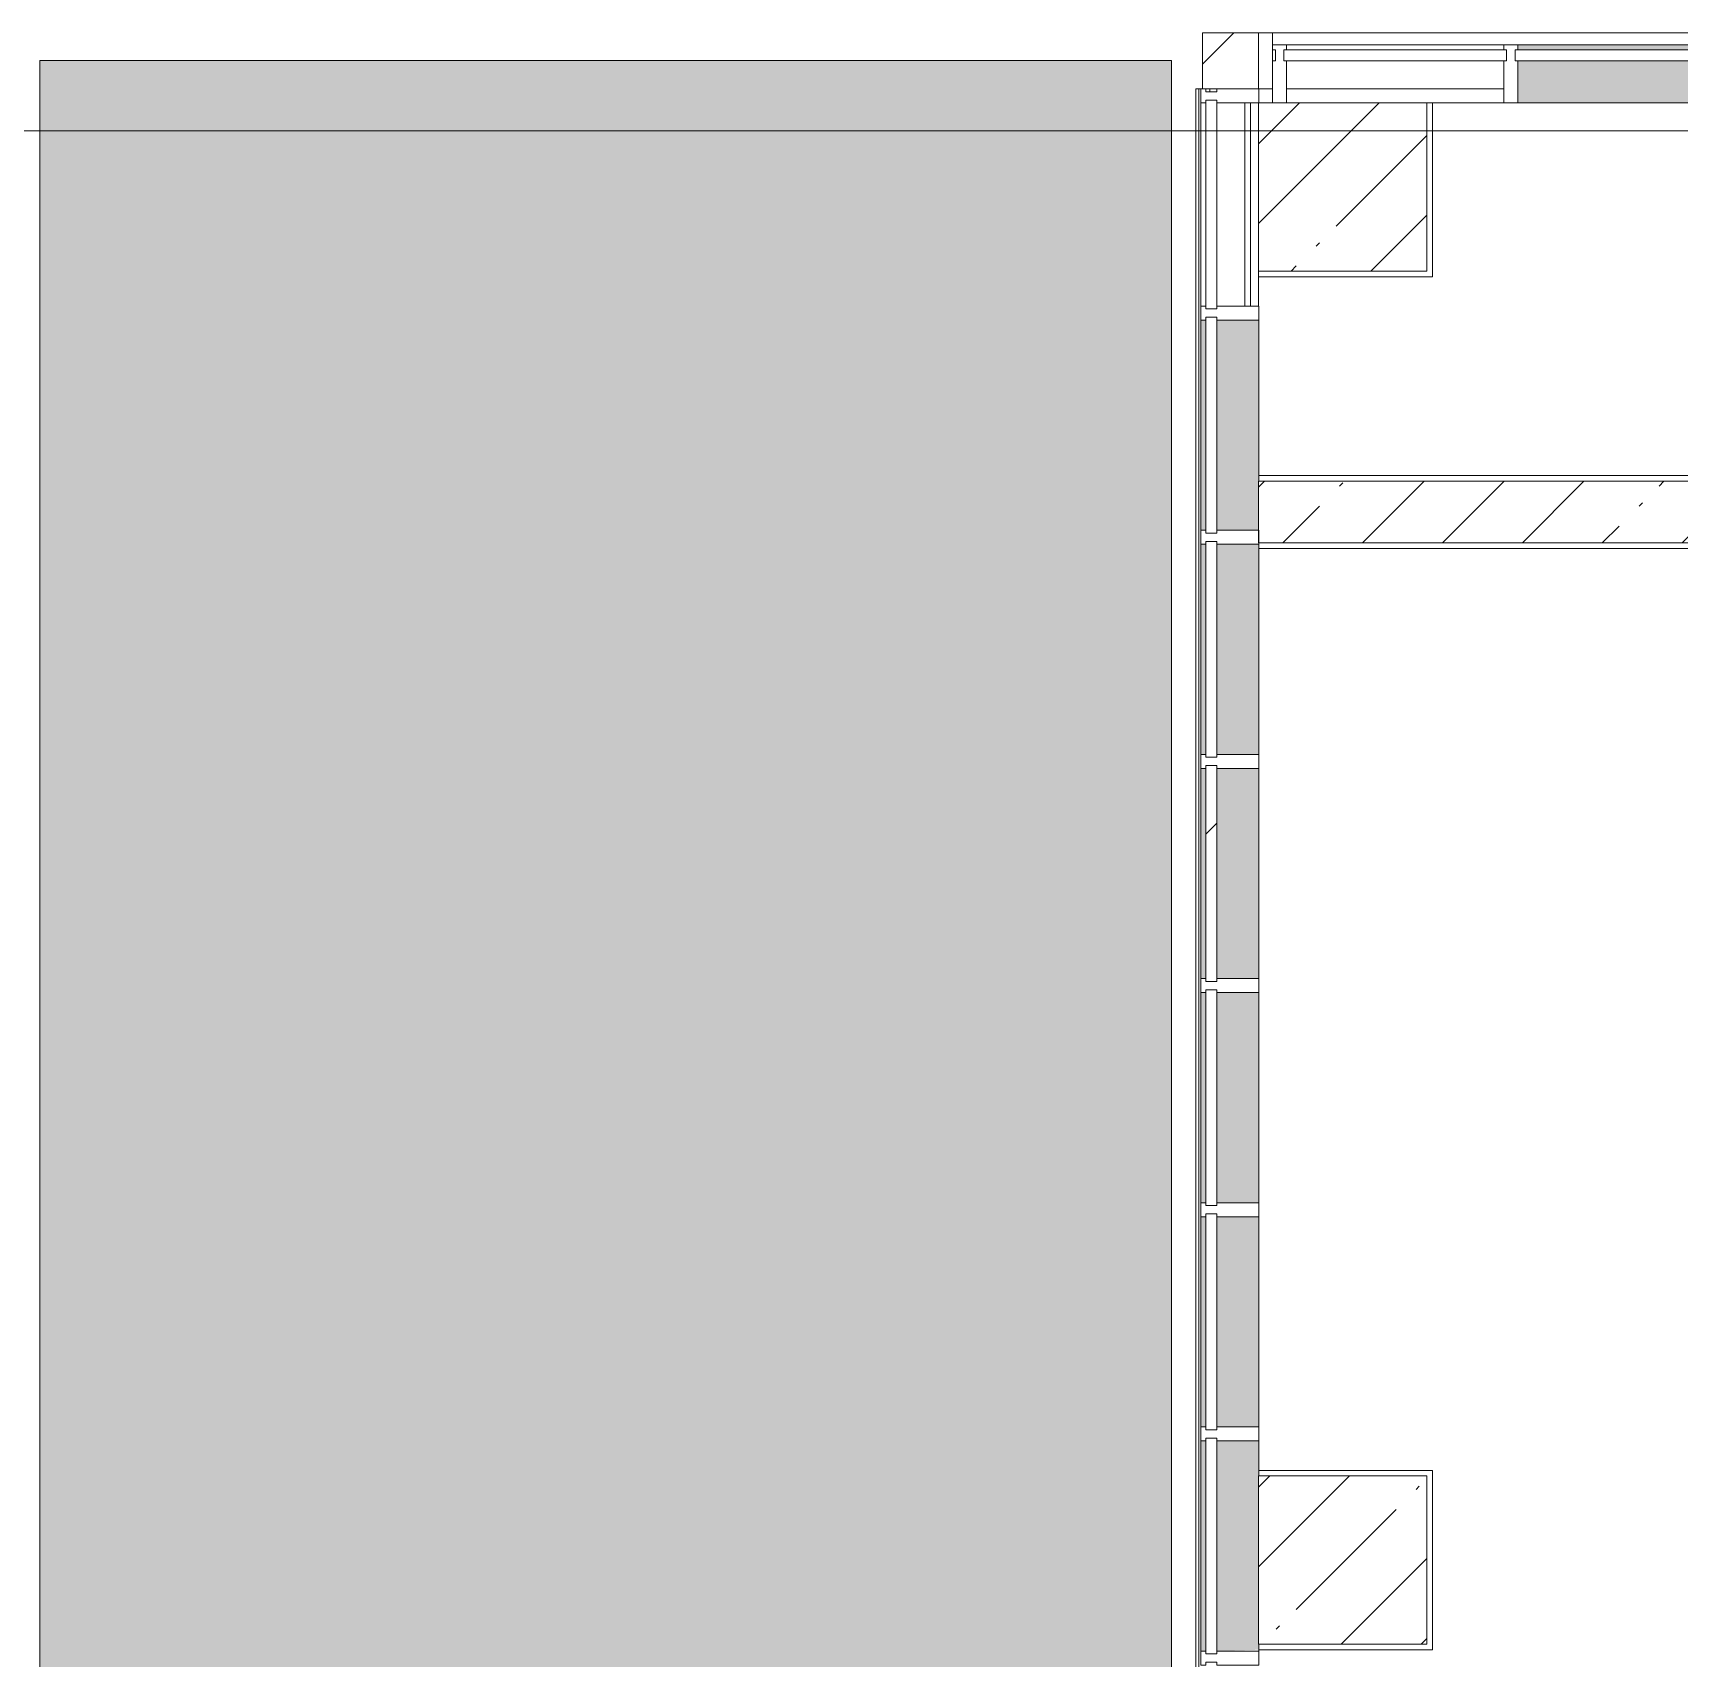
# Model space of a CAD drawing. Header units: millimetres. Extents: x -7229 to 196340, y -8553 to 29000.
# Drawn here: x -315 to 5561, y 21550 to 27350 of the extents above; entities that cross this region are included whole.
import ezdxf

# ---------------------------------------------------------------- set-up
doc = ezdxf.new("R2010")
doc.units = ezdxf.units.MM
doc.linetypes.add('200_ШТРИХ__ш1_п0_6_', pattern=[800, 500, -300])
for name, color, linetype, lineweight in [('A-DETL', 7, 'Continuous', 5), ('A-DETL-MBND-1', 7, '200_ШТРИХ__ш1_п0_6_', 9), ('A-GLAZ-CURT', 7, 'Continuous', 5), ('A-GLAZ-CWMG', 7, 'Continuous', 5), ('A-WALL', 7, 'Continuous', 5), ('I-WALL', 7, 'Continuous', 5), ('S-COLS', 7, 'Continuous', 5), ('Оси', 7, 'Continuous', 9)]:
    doc.layers.add(name, color=color, linetype=linetype, lineweight=lineweight)
doc.layers.add('A-DETL-GENF-1', color=7, linetype='Continuous', lineweight=9, true_color=0xc0c0c0, transparency=0.4)
doc.layers.add('A-FLOR-2', color=7, linetype='Continuous', lineweight=5, true_color=0xaaaaaa)
doc.layers.add('A-GLAZ-CWMG-1', color=7, linetype='Continuous', lineweight=5, true_color=0x383e42)

# ---------------------------------------------------------------- blocks, each defined once
blk = doc.blocks.new('Системная панель - Стекло - 40мм-23999081-1_2_3_птичка зашивка')
at = {"layer": 'A-GLAZ-CURT'}
for p, q in [((372.5, 40), (-372.5, 40)), ((-372.5, 40), (-372.5, 0)), ((-372.5, 0), (372.5, 0)), ((372.5, 0), (372.5, 40))]:
    blk.add_line(p, q, dxfattribs=at)
blk = doc.blocks.new('Системная панель - Стекло - 40мм-23998914-1_2_3_птичка зашивка')
at = {"layer": 'A-GLAZ-CURT'}
for p, q in [((385, 40), (-385, 40)), ((-385, 40), (-385, 0)), ((-385, 0), (385, 0)), ((385, 0), (385, 40))]:
    blk.add_line(p, q, dxfattribs=at)
blk = doc.blocks.new('Прямоугольный импост - Импост структурный с накладкой - 160мм-22858573-1_2_3_птичка зашивка')
at = {"layer": 'A-GLAZ-CWMG'}
for p, q in [((3854.1, 26375.1), (3854.1, 27100.1)), ((4011.1, 26375.1), (4011.1, 27100.1))]:
    blk.add_line(p, q, dxfattribs=at)
blk = doc.blocks.new('Прямоугольный импост - Импост структурный с накладкой - 190мм-23186010-1_2_3_птичка зашивка')
at = {"layer": 'A-GLAZ-CWMG-1'}
for points in [[(3861.1, 23175.1), (3871.1, 23175.1), (3871.1, 23925.1), (3854.1, 23925.1), (3854.1, 23175.1)], [(3911.1, 23175.1), (4061.1, 23175.1), (4060, 23925.1), (3911.1, 23925.1)]]:
    blk.add_hatch(color=256, dxfattribs=at).paths.add_polyline_path(points)
at = {"layer": 'A-GLAZ-CWMG'}
for p, q in [((3854.1, 23175.1), (3854.1, 23925.1)), ((4061.1, 23175.1), (4061.1, 23925.1))]:
    blk.add_line(p, q, dxfattribs=at)
blk = doc.blocks.new('Прямоугольный импост - Импост структурный с накладкой - 190мм-22862231-1_2_3_птичка зашивка')
at = {"layer": 'A-GLAZ-CWMG'}
for p, q in [((0, 17), (-50, 17)), ((-50, 17), (-50, 0)), ((-50, 0), (-40, 0)), ((-40, 0), (-40, -40)), ((-10, -40), (-10, 0)), ((-10, 0), (-0.1, 0)), ((0, 11.1), (0, 17)), ((-40, -40), (-50, -40)), ((-50, -40), (-50, -190)), ((-0.1, -40), (-10, -40)), ((-50, -190), (0, -190))]:
    blk.add_line(p, q, dxfattribs=at)
blk = doc.blocks.new('Прямоугольный импост - Импост структурный с накладкой - 190мм-22862219-1_2_3_птичка зашивка')
at = {"layer": 'A-GLAZ-CWMG'}
for p, q in [((-25, 0), (-25, 17)), ((-25, 17), (25, 17)), ((-15, 0), (-25, 0)), ((-15, -40), (-15, 0)), ((25, 0), (15, 0)), ((15, 0), (15, -40)), ((25, 17), (25, 0)), ((-25, -190), (-25, -40)), ((-25, -40), (-15, -40)), ((15, -40), (25, -40)), ((25, -40), (25, -190)), ((25, -190), (-25, -190))]:
    blk.add_line(p, q, dxfattribs=at)
blk = doc.blocks.new('Системная панель - Стекло - 40мм-V28-1_2_3_птичка зашивка')
at = {"layer": 'A-GLAZ-CURT'}
for p, q in [((385, 40), (-385, 40)), ((-385, 40), (-385, 0)), ((-385, 0), (385, 0)), ((385, 0), (385, 40))]:
    blk.add_line(p, q, dxfattribs=at)
blk = doc.blocks.new('Системная панель - Стекло - 40мм-V29-1_2_3_птичка зашивка')
at = {"layer": 'A-GLAZ-CURT'}
h = blk.add_hatch(dxfattribs=at)
h.set_pattern_fill('FP_44', color=256, style=0, pattern_type=2)
h.set_pattern_definition([(135, (23850.1, -4371.1), (-1414.21, -1414.21), [1000, -3000]), (135, (24350.1, -5371.1), (-1414.21, -1414.21), [3000, -1000]), (135, (24850.1, -3371.1), (-1414.21, -1414.21), [1000, -3000])])
h.paths.add_polyline_path([(385, 40), (-385, 38.9), (-385, 0), (385, 0), (385, 38.9)])
for p, q in [((385, 40), (-385, 40)), ((-385, 40), (-385, 0)), ((-385, 0), (385, 0)), ((385, 0), (385, 40))]:
    blk.add_line(p, q, dxfattribs=at)
blk = doc.blocks.new('Системная панель - Стекло - 40мм-22856066-1_2_3_птичка зашивка')
at = {"layer": 'A-GLAZ-CURT'}
for p, q in [((397.5, 0), (-397.5, 0)), ((-397.5, 0), (-397.5, -40)), ((397.5, -40), (397.5, 0)), ((-397.5, -40), (397.5, -40))]:
    blk.add_line(p, q, dxfattribs=at)
blk = doc.blocks.new('Прямоугольный импост - Импост структурный с накладкой - 160мм-22794257-1_2_3_птичка зашивка')
at = {"layer": 'A-GLAZ-CWMG'}
for p, q in [((4935, 27307), (4160, 27307)), ((4935, 27150), (4160, 27150))]:
    blk.add_line(p, q, dxfattribs=at)
blk = doc.blocks.new('Прямоугольный импост - Импост структурный с накладкой - 190мм-20153675-1_2_3_птичка зашивка')
at = {"layer": 'A-GLAZ-CWMG'}
for p, q in [((-50, 190), (-50, 40)), ((0, 40), (0, 190)), ((-50, 40), (-40, 40)), ((-40, 0), (-50, 0)), ((-50, 0), (-50, -17)), ((-40, 40), (-40, 0)), ((-10, 0), (-10, 40)), ((-10, 40), (0, 40)), ((0, 0), (-10, 0)), ((0, -17), (0, 0)), ((-50, -17), (0, -17))]:
    blk.add_line(p, q, dxfattribs=at)
blk = doc.blocks.new('Системная панель - Стекло - 40мм-V53-1_2_3_птичка зашивка')
at = {"layer": 'A-GLAZ-CURT'}
h = blk.add_hatch(dxfattribs=at)
h.set_pattern_fill('FP_67', color=256, style=0, pattern_type=2)
h.set_pattern_definition([(135, (24650.1, -4371.1), (-1414.21, -1414.21), [1000, -3000]), (135, (25150.1, -5371.1), (-1414.21, -1414.21), [3000, -1000]), (135, (25650.1, -3371.1), (-1414.21, -1414.21), [1000, -3000])])
h.paths.add_polyline_path([(385, 40), (-385, 38.9), (-385, 0), (385, 0), (385, 38.9)])
for p, q in [((385, 40), (-385, 40)), ((-385, 40), (-385, 0)), ((-385, 0), (385, 0)), ((385, 0), (385, 40))]:
    blk.add_line(p, q, dxfattribs=at)
blk = doc.blocks.new('Прямоугольный импост - Импост структурный с накладкой - 190мм-V54-1_2_3_птичка зашивка')
at = {"layer": 'A-GLAZ-CWMG'}
for p, q in [((-25, 0), (-25, 17)), ((-25, 17), (25, 17)), ((-15, 0), (-25, 0)), ((-15, -40), (-15, 0)), ((25, 0), (15, 0)), ((15, 0), (15, -40)), ((25, 17), (25, 0)), ((-25, -190), (-25, -40)), ((-25, -40), (-15, -40)), ((15, -40), (25, -40)), ((25, -40), (25, -190)), ((25, -190), (-25, -190))]:
    blk.add_line(p, q, dxfattribs=at)
blk = doc.blocks.new('Системная панель - Стекло - 40мм-V95-1_2_3_птичка зашивка')
at = {"layer": 'A-GLAZ-CURT'}
for p, q in [((410, 0), (-410, 0)), ((-410, 0), (-410, -40)), ((-410, -40), (410, -40)), ((410, -40), (410, 0))]:
    blk.add_line(p, q, dxfattribs=at)
blk = doc.blocks.new('Прямоугольный импост - Импост структурный с накладкой - 190мм-V58-1_2_3_птичка зашивка')
at = {"layer": 'A-GLAZ-CWMG-1'}
for points in [[(8335, 27290), (8335, 27307), (7535, 27307), (7535, 27290), (8327.4, 27290)], [(8327.4, 27100), (8335, 27100), (8335, 27250), (7535, 27250), (7535, 27100)]]:
    blk.add_hatch(color=256, dxfattribs=at).paths.add_polyline_path(points)
at = {"layer": 'A-GLAZ-CWMG'}
for p, q in [((8335, 27307), (7535, 27307)), ((8335, 27100), (7535, 27100))]:
    blk.add_line(p, q, dxfattribs=at)
blk = doc.blocks.new('Прямоугольный импост - Импост структурный с накладкой - 190мм-20153693-1_2_3_птичка зашивка')
at = {"layer": 'A-GLAZ-CWMG'}
for p, q in [((-25, 40), (-25, 190)), ((-25, 190), (25, 190)), ((25, 190), (25, 40)), ((-15, 40), (-25, 40)), ((-25, -17), (-25, 0)), ((-25, 0), (-15, 0)), ((-15, 0), (-15, 40)), ((15, 40), (15, 0)), ((25, 40), (15, 40)), ((15, 0), (25, 0)), ((25, 0), (25, -17)), ((25, -17), (-25, -17))]:
    blk.add_line(p, q, dxfattribs=at)
blk = doc.blocks.new('BSC_Колонна _Прямоугольная - 200х200-22401950-1_2_3_птичка зашивка')
at = {"layer": 'S-COLS'}
h = blk.add_hatch(dxfattribs=at)
h.set_pattern_fill('FP_101', color=256, style=0, pattern_type=2)
h.set_pattern_definition([(45, (-3960, -27250), (-176.7767, 176.7767), [])])
h.paths.add_polyline_path([(51.1, -100), (100, -100), (100, 100), (-100, 100), (-98.9, -100), (-48.9, -100)])
for p, q in [((100, 100), (-100, 100)), ((-100, 100), (-100, -100)), ((100, -100), (100, 100)), ((-100, -100), (100, -100))]:
    blk.add_line(p, q, dxfattribs=at)
blk = doc.blocks.new('Системная панель - Стекло - 40мм-V105-1_2_3_птичка зашивка')
at = {"layer": 'A-GLAZ-CURT'}
for p, q in [((385, 40), (-385, 40)), ((-385, 40), (-385, 0)), ((-385, 0), (385, 0)), ((385, 0), (385, 40))]:
    blk.add_line(p, q, dxfattribs=at)
blk = doc.blocks.new('Прямоугольный импост - Импост структурный с накладкой - 190мм-V106-1_2_3_птичка зашивка')
at = {"layer": 'A-GLAZ-CWMG-1'}
for points in [[(3861.1, 25575.1), (3871.1, 25575.1), (3871.1, 26325.1), (3854.1, 26325.1), (3854.1, 25575.1)], [(4047.7, 25575.1), (4060, 25575.1), (4060, 26325.1), (3911.1, 26325.1), (3911.1, 25575.1), (4045.8, 25575.1)]]:
    blk.add_hatch(color=256, dxfattribs=at).paths.add_polyline_path(points)
at = {"layer": 'A-GLAZ-CWMG'}
for p, q in [((3854.1, 25575.1), (3854.1, 26325.1)), ((4061.1, 25749.9), (4061.1, 26325.1))]:
    blk.add_line(p, q, dxfattribs=at)
blk = doc.blocks.new('BSC_Колонна _Прямоугольная - 600х600-V112-1_2_3_птичка зашивка')
at = {"layer": 'S-COLS'}
h = blk.add_hatch(dxfattribs=at)
h.set_pattern_fill('FP_110', color=256, style=0, pattern_type=2)
h.set_pattern_definition([(45, (-4360, -26800), (-285.123, 285.123), []), (45, (-4074.88, -26800), (-285.123, 285.123), [504.031, -100.806, 16.764, -84.042])])
h.paths.add_polyline_path([(-300, -300), (300, -300), (300, 300), (-300, 300), (-300, -145.1)])
for p, q in [((300, 300), (-300, 300)), ((-300, 300), (-300, -300)), ((300, -300), (300, 300)), ((-300, -300), (300, -300))]:
    blk.add_line(p, q, dxfattribs=at)
blk = doc.blocks.new('BSC_Колонна _Прямоугольная - 600х600-V113-1_2_3_птичка зашивка')
at = {"layer": 'S-COLS'}
h = blk.add_hatch(dxfattribs=at)
h.set_pattern_fill('FP_112', color=256, style=0, pattern_type=2)
h.set_pattern_definition([(45, (-4360, -21900), (-285.123, 285.123), []), (45, (-4074.88, -21900), (-285.123, 285.123), [504.031, -100.806, 16.764, -84.042])])
h.paths.add_polyline_path([(300, -300), (300, 300), (-300, 300), (-300, -300), (259.8, -300)])
for p, q in [((300, 300), (-300, 300)), ((-300, 300), (-300, -300)), ((300, -300), (300, 300)), ((-300, -300), (300, -300))]:
    blk.add_line(p, q, dxfattribs=at)
blk = doc.blocks.new('Системная панель - Стекло - 40мм-V126-1_2_3_птичка зашивка')
at = {"layer": 'A-GLAZ-CURT'}
for p, q in [((385, 40), (-385, 40)), ((-385, 40), (-385, 0)), ((-385, 0), (385, 0)), ((385, 0), (385, 40))]:
    blk.add_line(p, q, dxfattribs=at)
blk = doc.blocks.new('Прямоугольный импост - Импост структурный с накладкой - 190мм-V127-1_2_3_птичка зашивка')
at = {"layer": 'A-GLAZ-CWMG-1'}
for points in [[(3861.1, 21575.1), (3871.1, 21575.1), (3871.1, 22325.1), (3854.1, 22325.1), (3854.1, 21575.1)], [(3911.1, 21575.1), (4061.1, 21580), (4060, 22325.1), (3911.1, 22325.1), (3911.1, 21580)]]:
    blk.add_hatch(color=256, dxfattribs=at).paths.add_polyline_path(points)
at = {"layer": 'A-GLAZ-CWMG'}
for p, q in [((3854.1, 21575.1), (3854.1, 22325.1)), ((4061.1, 22200), (4061.1, 22325.1)), ((4061.1, 21575.1), (4061.1, 21600))]:
    blk.add_line(p, q, dxfattribs=at)
blk = doc.blocks.new('Прямоугольный импост - Импост структурный с накладкой - 170мм-23186685-1_2_3_птичка зашивка')
at = {"layer": 'A-GLAZ-CWMG'}
for p, q in [((3836.1, 27150.1), (3846.1, 27150.1)), ((3836.1, 20672.1), (3836.1, 27150.1)), ((3846.1, 27150.1), (3854.1, 27150.1)), ((3846.1, 20672.1), (3846.1, 27150.1)), ((3886.1, 27140.1), (3886.1, 27150)), ((3836.1, 19127.1), (3836.1, 20627.1)), ((3846.1, 19127.1), (3846.1, 20627.1)), ((3836.1, 17663.1), (3836.1, 19082.1)), ((3846.1, 17663.1), (3846.1, 19082.1)), ((3836.1, 16118.1), (3836.1, 17618.1)), ((3846.1, 16118.1), (3846.1, 17618.1)), ((3836.1, 15358.1), (3836.1, 16073.1)), ((3846.1, 15358.1), (3846.1, 16073.1)), ((3846.1, 15358.1), (3836.1, 15358.1)), ((3854.1, 15358.1), (3846.1, 15358.1)), ((3886.1, 15358.1), (3871.1, 15358.1)), ((3886.1, 15358.1), (3886.1, 15368.1)), ((3911.1, 15358.1), (3886.1, 15358.1))]:
    blk.add_line(p, q, dxfattribs=at)
blk = doc.blocks.new('Прямоугольный импост - Импост структурный с накладкой - 170мм-23186686-1_2_3_птичка зашивка')
at = {"layer": 'A-GLAZ-CWMG'}
for p, q in [((4031.1, 27100.1), (4031.1, 26375.1)), ((3886.1, 15358.1), (3871.1, 15358.1))]:
    blk.add_line(p, q, dxfattribs=at)

msp = doc.modelspace()

# ---------------------------------------------------------------- hatches: boundary and pattern name
at = {"layer": 'A-DETL-GENF-1'}
msp.add_hatch(color=256, dxfattribs=at).paths.add_polyline_path([(-290, 15380), (3749.1, 15380), (3749.1, 16073.1), (3297.1, 16073.1), (3297.1, 16118.1), (3749.1, 16118.1), (3749.1, 17618.1), (2851.1, 17618.1), (2851.1, 17663.1), (3749.1, 17663.1), (3749.1, 19082.1), (2871.1, 19082.1), (2871.1, 19127.1), (3749.1, 19127.1), (3749.1, 20627.1), (3317.1, 20627.1), (3317.1, 20672.1), (3749.1, 20672.1), (3749.1, 27252), (-290, 27252), (-290, 17265.9)])
at = {"layer": 'A-WALL'}
h = msp.add_hatch(dxfattribs=at)
h.set_pattern_fill('FP_32', color=256, style=0, pattern_type=2)
h.set_pattern_definition([(135, (0, 0), (-176.7767, -176.7767), [])])
h.paths.add_polyline_path([(13690, 27150), (13710, 27150), (13710, 27350), (13460.3, 27350), (13460.3, 27150)])
h.paths.add_polyline_path([(4060.5, 27150), (4110, 27150), (4110, 27350), (4060, 27350), (4060, 27150)])
at = {"layer": 'I-WALL'}
h = msp.add_hatch(dxfattribs=at)
h.set_pattern_fill('FP_1', color=256, style=0, pattern_type=2)
h.set_pattern_definition([(45, (0, 0), (-285.123, 285.123), []), (45, (285.12, 0), (-285.123, 285.123), [504.031, -100.806, 16.764, -84.042])])
h.paths.add_polyline_path([(4060, 25530), (9710, 25530), (9710, 25750), (4060, 25750)])

# ---------------------------------------------------------------- linework, layer by layer
at = {"layer": 'A-DETL'}
for p, q in [((3749.1, 27252), (-290, 27252)), ((-290, 27252), (-290, 15380)), ((3749.1, 15380), (3749.1, 27252))]:
    msp.add_line(p, q, dxfattribs=at)
at = {"layer": 'A-DETL-MBND-1'}
for p, q in [((4060, 27100), (4031.1, 27100)), ((4060, 26500), (4060, 26374.8))]:
    msp.add_line(p, q, dxfattribs=at)
at = {"layer": 'A-FLOR-2'}
for p, q in [((4935, 27100), (4660, 27100)), ((4680, 27100), (4680, 26480)), ((4680, 26480), (4060, 26480)), ((4060, 26480), (4060, 26374.8)), ((4061.1, 25770), (9710, 25770)), ((6280, 25510), (4061.1, 25510)), ((4061.1, 22220), (4680, 22220)), ((4680, 22220), (4680, 21580)), ((4680, 21580), (4061.1, 21580))]:
    msp.add_line(p, q, dxfattribs=at)
at = {"layer": 'A-WALL'}
for p, q in [((4060, 27350), (20210, 27350)), ((4110, 27150), (4110, 27350)), ((4060, 27150), (4110, 27150))]:
    msp.add_line(p, q, dxfattribs=at)
at = {"layer": 'I-WALL'}
for p, q in [((9710, 25750), (4060, 25750)), ((4060, 25750), (4060, 25530)), ((4060, 25530), (6300, 25530))]:
    msp.add_line(p, q, dxfattribs=at)
at = {"layer": 'Оси'}
msp.add_line((-3228.7, 27000), (9271.3, 27000), dxfattribs=at)

# ---------------------------------------------------------------- block references
at = {"layer": 'A-GLAZ-CURT'}
for name, p in [('Системная панель - Стекло - 40мм-22856066-1_2_3_птичка зашивка', (4547.5, 27290)), ('Системная панель - Стекло - 40мм-V95-1_2_3_птичка зашивка', (5385, 27290))]:
    msp.add_blockref(name, p, dxfattribs=at)
at = {"layer": 'A-GLAZ-CURT', "rotation": 269.9999999999999}
for name, p in [('Системная панель - Стекло - 40мм-23999081-1_2_3_птичка зашивка', (3871.1, 26737.6)), ('Системная панель - Стекло - 40мм-V105-1_2_3_птичка зашивка', (3871.1, 25950.1)), ('Системная панель - Стекло - 40мм-V53-1_2_3_птичка зашивка', (3871.1, 25150.1)), ('Системная панель - Стекло - 40мм-V29-1_2_3_птичка зашивка', (3871.1, 24350.1)), ('Системная панель - Стекло - 40мм-23998914-1_2_3_птичка зашивка', (3871.1, 23550.1)), ('Системная панель - Стекло - 40мм-V28-1_2_3_птичка зашивка', (3871.1, 22750.1)), ('Системная панель - Стекло - 40мм-V126-1_2_3_птичка зашивка', (3871.1, 21950.1))]:
    msp.add_blockref(name, p, dxfattribs=at)
at = {"layer": 'A-GLAZ-CWMG'}
for name, p, rotation in [('Прямоугольный импост - Импост структурный с накладкой - 190мм-20153675-1_2_3_птичка зашивка', (4110, 27290), 180), ('Прямоугольный импост - Импост структурный с накладкой - 190мм-22862231-1_2_3_птичка зашивка', (3871.1, 27150.1), 89.99999999999991)]:
    msp.add_blockref(name, p, dxfattribs=dict(at, rotation=rotation))
for name, p in [('Прямоугольный импост - Импост структурный с накладкой - 160мм-22794257-1_2_3_птичка зашивка', (0, 0)), ('Прямоугольный импост - Импост структурный с накладкой - 190мм-V58-1_2_3_птичка зашивка', (-2550, 0)), ('Прямоугольный импост - Импост структурный с накладкой - 170мм-23186685-1_2_3_птичка зашивка', (0, 0)), ('Прямоугольный импост - Импост структурный с накладкой - 160мм-22858573-1_2_3_птичка зашивка', (0, 0)), ('Прямоугольный импост - Импост структурный с накладкой - 170мм-23186686-1_2_3_птичка зашивка', (0, 0)), ('Прямоугольный импост - Импост структурный с накладкой - 190мм-V106-1_2_3_птичка зашивка', (0, 0)), ('Прямоугольный импост - Импост структурный с накладкой - 190мм-23186010-1_2_3_птичка зашивка', (0, 1600)), ('Прямоугольный импост - Импост структурный с накладкой - 190мм-23186010-1_2_3_птичка зашивка', (0, 800)), ('Прямоугольный импост - Импост структурный с накладкой - 190мм-23186010-1_2_3_птичка зашивка', (0, 0)), ('Прямоугольный импост - Импост структурный с накладкой - 190мм-23186010-1_2_3_птичка зашивка', (0, -800)), ('Прямоугольный импост - Импост структурный с накладкой - 190мм-V127-1_2_3_птичка зашивка', (0, 0))]:
    msp.add_blockref(name, p, dxfattribs=at)
at = {"layer": 'A-GLAZ-CWMG', "extrusion": (0, 0, -1)}
for name, p, rotation in [('Прямоугольный импост - Импост структурный с накладкой - 190мм-20153693-1_2_3_птичка зашивка', (-4960, 27290), 180), ('Прямоугольный импост - Импост структурный с накладкой - 190мм-22862219-1_2_3_птичка зашивка', (-3871.1, 26350.1), 270.0000000000001), ('Прямоугольный импост - Импост структурный с накладкой - 190мм-V54-1_2_3_птичка зашивка', (-3871.1, 25550.1), 270.0000000000001), ('Прямоугольный импост - Импост структурный с накладкой - 190мм-22862219-1_2_3_птичка зашивка', (-3871.1, 24750.1), 270.0000000000001), ('Прямоугольный импост - Импост структурный с накладкой - 190мм-22862219-1_2_3_птичка зашивка', (-3871.1, 23950.1), 270.0000000000001), ('Прямоугольный импост - Импост структурный с накладкой - 190мм-22862219-1_2_3_птичка зашивка', (-3871.1, 23150.1), 270.0000000000001), ('Прямоугольный импост - Импост структурный с накладкой - 190мм-22862219-1_2_3_птичка зашивка', (-3871.1, 22350.1), 270.0000000000001), ('Прямоугольный импост - Импост структурный с накладкой - 190мм-22862219-1_2_3_птичка зашивка', (-3871.1, 21550.1), 270.0000000000001)]:
    msp.add_blockref(name, p, dxfattribs=dict(at, rotation=rotation))
at = {"layer": 'S-COLS'}
for name, p in [('BSC_Колонна _Прямоугольная - 200х200-22401950-1_2_3_птичка зашивка', (3960, 27250)), ('BSC_Колонна _Прямоугольная - 600х600-V112-1_2_3_птичка зашивка', (4360, 26800)), ('BSC_Колонна _Прямоугольная - 600х600-V113-1_2_3_птичка зашивка', (4360, 21900))]:
    msp.add_blockref(name, p, dxfattribs=at)

doc.saveas('drawing.dxf')
